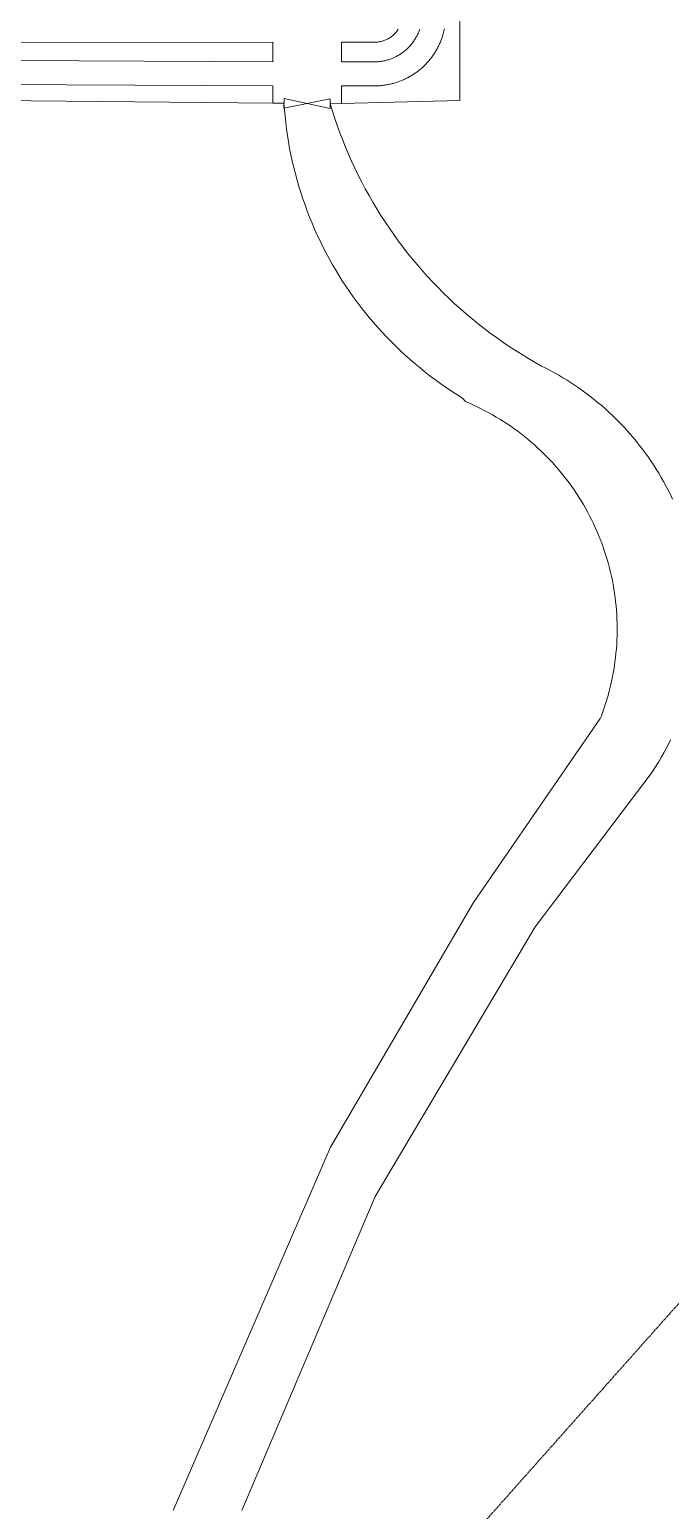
# Model space of a CAD drawing. Header units: millimetres. Extents: x 833924389 to 835767163, y 817400000 to 818811854.
# Drawn here: x 834034429 to 834100533, y 817999999 to 818152864 of the extents above; entities that cross this region are included whole.
import ezdxf

# ---------------------------------------------------------------- set-up
doc = ezdxf.new("R2010")
doc.units = ezdxf.units.MM
doc.header["$LTSCALE"] = 10
doc.header["$MEASUREMENT"] = 0
doc.linetypes.add('CENTER', pattern=[2, 1.25, -0.25, 0.25, -0.25])
doc.layers.add('01_Base_Plan', color=5, linetype='Continuous', lineweight=5)
doc.layers.add('02_Buiding_Height_Limit', color=1, linetype='CENTER', lineweight=18)

msp = doc.modelspace()

# ---------------------------------------------------------------- linework, layer by layer
at = {"layer": '01_Base_Plan', "flags": 128}
for points in [[(834065441, 818145216), (834066616, 818145244), (834078807, 818145530), (834078902, 818244555), (834078906, 818249136), (834078906, 818249557)], [(834074682, 818152924), (834074649, 818152830), (834074614, 818152736), (834074578, 818152643), (834074539, 818152551), (834074499, 818152459), (834074457, 818152369), (834074413, 818152279), (834074367, 818152190), (834074319, 818152102), (834074270, 818152015), (834074219, 818151929), (834074166, 818151844), (834074112, 818151760), (834074056, 818151677), (834073998, 818151596), (834073939, 818151515), (834073878, 818151436), (834073815, 818151358), (834073751, 818151281), (834073685, 818151206), (834073618, 818151132), (834073550, 818151059), (834073479, 818150988), (834073408, 818150918), (834073335, 818150849), (834073261, 818150782), (834073185, 818150717), (834073109, 818150653), (834073030, 818150590), (834072951, 818150529), (834072871, 818150470), (834072789, 818150412), (834072706, 818150356), (834072622, 818150302), (834072537, 818150250), (834072451, 818150199), (834072364, 818150149), (834072276, 818150102), (834072187, 818150056), (834072097, 818150012), (834071915, 818149930), (834071822, 818149892), (834071729, 818149855), (834071635, 818149821), (834071541, 818149788), (834071446, 818149757), (834071350, 818149728), (834071254, 818149701), (834071157, 818149676), (834071060, 818149653), (834070962, 818149632), (834070864, 818149613), (834070765, 818149596), (834070666, 818149580), (834070567, 818149567), (834070468, 818149556), (834070368, 818149546), (834070211, 818149535), (834066621, 818149528), (834066616, 818150132), (834066604, 818151583), (834070306, 818151575), (834070405, 818151587), (834070504, 818151602), (834070602, 818151621), (834070700, 818151643), (834070796, 818151668), (834070892, 818151697), (834070987, 818151729), (834071080, 818151765), (834071173, 818151803), (834071264, 818151845), (834071353, 818151890), (834071441, 818151938), (834071527, 818151989), (834071611, 818152043), (834071693, 818152100), (834071773, 818152160), (834071851, 818152222), (834071927, 818152287), (834072001, 818152355), (834072072, 818152425), (834072141, 818152498), (834072207, 818152573), (834072270, 818152650), (834072331, 818152729), (834072389, 818152811), (834072444, 818152894)], [(834077216, 818152934), (834077196, 818152836), (834077174, 818152739), (834077126, 818152545), (834077100, 818152448), (834077044, 818152256), (834077014, 818152160), (834076983, 818152065), (834076917, 818151877), (834076882, 818151783), (834076808, 818151597), (834076769, 818151505), (834076729, 818151413), (834076688, 818151322), (834076645, 818151232), (834076601, 818151142), (834076556, 818151053), (834076510, 818150964), (834076463, 818150876), (834076414, 818150788), (834076314, 818150616), (834076261, 818150530), (834076208, 818150446), (834076154, 818150362), (834076098, 818150279), (834076041, 818150196), (834075984, 818150115), (834075925, 818150034), (834075865, 818149954), (834075804, 818149875), (834075742, 818149796), (834075614, 818149642), (834075549, 818149567), (834075482, 818149492), (834075415, 818149418), (834075347, 818149345), (834075277, 818149273), (834075207, 818149202), (834075136, 818149131), (834075064, 818149062), (834074990, 818148994), (834074916, 818148927), (834074841, 818148861), (834074766, 818148796), (834074689, 818148732), (834074611, 818148668), (834074533, 818148606), (834074453, 818148545), (834074373, 818148486), (834074292, 818148427), (834074211, 818148369), (834074045, 818148257), (834073961, 818148203), (834073876, 818148150), (834073791, 818148098), (834073705, 818148047), (834073618, 818147998), (834073530, 818147949), (834073442, 818147902), (834073353, 818147856), (834073264, 818147811), (834073174, 818147768), (834073083, 818147725), (834072992, 818147684), (834072808, 818147606), (834072715, 818147568), (834072622, 818147532), (834072434, 818147464), (834072339, 818147432), (834072244, 818147401), (834072149, 818147371), (834072053, 818147343), (834071957, 818147316), (834071860, 818147290), (834071763, 818147266), (834071666, 818147243), (834071568, 818147221), (834071470, 818147200), (834071372, 818147181), (834071274, 818147164), (834071175, 818147147), (834071076, 818147132), (834070977, 818147118), (834070878, 818147106), (834070779, 818147095), (834070679, 818147085), (834070579, 818147077), (834070480, 818147070), (834070380, 818147064), (834070280, 818147060), (834070180, 818147057), (834070080, 818147056), (834066616, 818147055), (834066616, 818145244)], [(833980200, 818151545), (833980338, 818151517), (834059529, 818151579), (834059537, 818149539), (833979516, 818149946)], [(833981169, 818147450), (834059521, 818147072), (834059512, 818145278)], [(834006084, 818145791), (834005986, 818145791), (834006084, 818145790), (834059512, 818145278), (834060668, 818145267)], [(834060668, 818145267), (834060717, 818144596), (834060778, 818143927), (834060850, 818143258), (834060934, 818142591), (834061030, 818141926), (834061138, 818141262), (834061256, 818140600), (834061387, 818139941), (834061529, 818139284), (834061682, 818138629), (834061847, 818137977), (834062023, 818137328), (834062211, 818136682), (834062409, 818136040), (834062619, 818135401), (834062840, 818134766), (834063072, 818134135), (834063315, 818133508), (834063569, 818132886), (834063834, 818132268), (834064109, 818131654), (834064395, 818131046), (834064692, 818130443), (834064999, 818129845), (834065317, 818129252), (834065645, 818128665), (834065983, 818128084), (834066331, 818127509), (834066689, 818126940), (834067057, 818126377), (834067435, 818125821), (834067822, 818125271), (834068219, 818124728), (834068626, 818124193), (834069041, 818123664), (834069466, 818123143), (834069900, 818122630), (834070343, 818122124), (834070794, 818121625), (834071254, 818121135), (834071723, 818120653), (834072200, 818120179), (834072685, 818119714), (834073178, 818119257), (834073680, 818118808), (834074188, 818118369), (834074705, 818117939), (834075229, 818117517), (834075760, 818117105), (834076298, 818116702), (834076843, 818116309), (834077395, 818115925), (834077954, 818115551), (834078519, 818115186), (834079090, 818114832), (834079400, 818114463), (834079808, 818114288), (834080213, 818114107), (834080615, 818113918), (834081013, 818113723), (834081408, 818113520), (834081800, 818113311), (834082187, 818113095), (834082571, 818112872), (834082951, 818112643), (834083327, 818112406), (834083699, 818112164), (834084066, 818111915), (834084429, 818111659), (834084788, 818111398), (834085141, 818111130), (834085491, 818110856), (834085835, 818110575), (834086174, 818110289), (834086509, 818109997), (834086838, 818109700), (834087162, 818109396), (834087480, 818109087), (834087793, 818108773), (834088101, 818108453), (834088403, 818108127), (834088699, 818107797), (834088990, 818107461), (834089274, 818107120), (834089553, 818106775), (834089825, 818106424), (834090091, 818106069), (834090351, 818105709), (834090605, 818105345), (834090853, 818104977), (834091093, 818104604), (834091328, 818104227), (834091555, 818103846), (834091777, 818103461), (834091991, 818103072), (834092198, 818102680), (834092399, 818102284), (834092593, 818101885), (834092779, 818101482), (834092959, 818101076), (834093131, 818100667), (834093297, 818100255), (834093455, 818099840), (834093606, 818099423), (834093749, 818099003), (834093885, 818098580), (834094014, 818098156), (834094135, 818097729), (834094249, 818097300), (834094356, 818096869), (834094454, 818096436), (834094546, 818096002), (834094629, 818095566), (834094706, 818095128), (834094774, 818094690), (834094835, 818094250), (834094888, 818093810), (834094933, 818093368), (834094971, 818092926), (834095001, 818092483), (834095023, 818092040), (834095037, 818091596), (834095044, 818091152), (834095043, 818090708), (834095034, 818090264), (834095018, 818089821), (834094994, 818089378), (834094962, 818088935), (834094922, 818088493), (834094874, 818088052), (834094819, 818087611), (834094756, 818087172), (834094686, 818086734), (834094608, 818086296), (834094522, 818085861), (834094429, 818085427), (834094328, 818084995), (834094220, 818084564), (834094104, 818084136), (834093981, 818083710), (834093850, 818083285), (834093712, 818082864), (834093566, 818082444), (834093413, 818082028), (834093306, 818081750), (834080213, 818062766), (834065459, 818037510), (834049250, 818000000)], [(834100749, 818104403), (834100532, 818104857), (834100307, 818105308), (834100074, 818105754), (834099833, 818106197), (834099584, 818106635), (834099328, 818107068), (834099064, 818107497), (834098793, 818107922), (834098515, 818108341), (834098229, 818108756), (834097936, 818109166), (834097636, 818109570), (834097329, 818109969), (834097015, 818110363), (834096694, 818110751), (834096367, 818111134), (834096033, 818111511), (834095692, 818111882), (834095345, 818112246), (834094991, 818112605), (834094632, 818112958), (834094266, 818113304), (834093894, 818113644), (834093517, 818113977), (834093133, 818114304), (834092744, 818114623), (834092350, 818114937), (834091950, 818115243), (834091545, 818115542), (834091134, 818115834), (834090719, 818116118), (834090299, 818116396), (834089874, 818116666), (834089444, 818116929), (834089010, 818117184), (834088571, 818117431), (834088128, 818117671), (834087681, 818117903), (834087230, 818118127), (834086597, 818118499), (834085910, 818118898), (834085231, 818119308), (834084559, 818119730), (834083894, 818120164), (834083237, 818120609), (834082587, 818121066), (834081946, 818121534), (834081313, 818122013), (834080689, 818122503), (834080073, 818123004), (834079466, 818123516), (834078868, 818124038), (834078279, 818124570), (834077699, 818125113), (834077130, 818125666), (834076569, 818126228), (834076019, 818126801), (834075479, 818127383), (834074949, 818127974), (834074430, 818128574), (834073921, 818129183), (834073422, 818129801), (834072935, 818130428), (834072459, 818131063), (834071993, 818131706), (834071540, 818132358), (834071097, 818133017), (834070666, 818133683), (834070247, 818134358), (834069840, 818135039), (834069444, 818135727), (834069061, 818136423), (834068690, 818137124), (834068331, 818137833), (834067984, 818138547), (834067650, 818139267), (834067329, 818139993), (834067020, 818140725), (834066725, 818141461), (834066442, 818142203), (834066172, 818142950), (834065915, 818143701), (834065671, 818144456), (834065441, 818145216)], [(834056326, 818000000), (834070094, 818032415), (834086586, 818060228), (834098554, 818076069), (834098831, 818076490), (834099102, 818076915), (834099364, 818077345), (834099619, 818077779), (834099867, 818078217), (834100107, 818078660), (834100339, 818079107), (834100563, 818079558)]]:
    msp.add_lwpolyline(points, dxfattribs=at)
at = {"layer": '01_Base_Plan'}
msp.add_3dface([(834060663, 818144767), (834065446, 818145716), (834065436, 818144716), (834060673, 818145767)], dxfattribs=at)
at = {"layer": '02_Buiding_Height_Limit', "ltscale": 20}
msp.add_lwpolyline([(833943041, 817843276), (834229920, 818165888), (834233149, 818169519)], dxfattribs=at)

doc.saveas('drawing.dxf')
